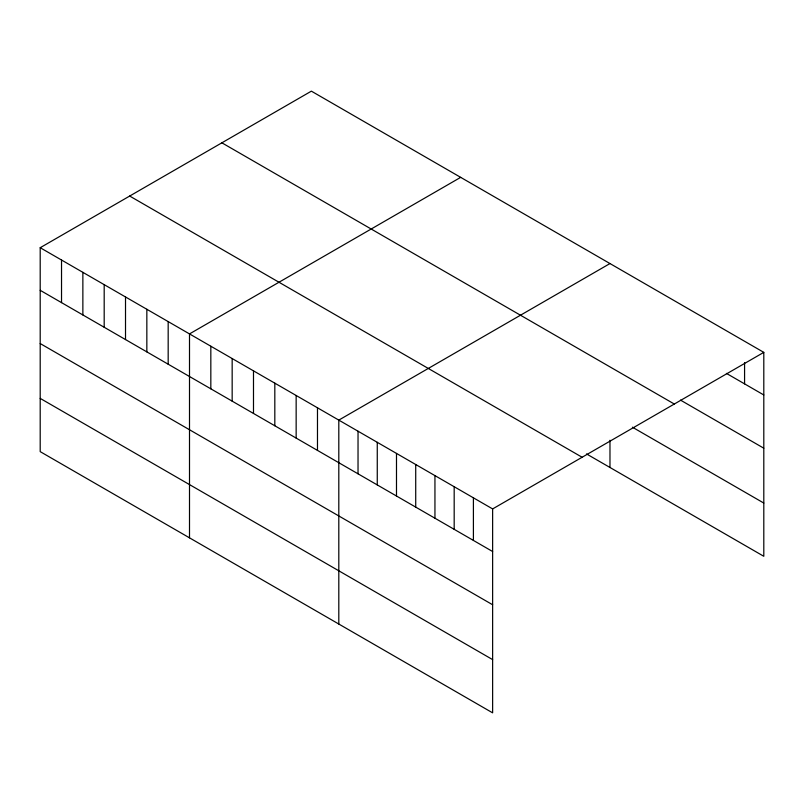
<?xml version="1.0" encoding="UTF-8"?>
<svg xmlns="http://www.w3.org/2000/svg" width="804" height="804" viewBox="0 0 804 804"><rect width="100%" height="100%" fill="white"/><g stroke="black" fill="none" stroke-linecap="round" stroke-linejoin="round"><path stroke-width="1.21" d="M40.2 247.712L492.631 508.922L492.631 712.846L40.2 451.637L40.2 247.712L311.369 91.153L763.8 352.363L763.8 556.288L586.508 453.928M460.672 177.352L189.503 333.911L189.503 537.836M609.975 263.551L338.806 420.11L338.806 624.035M492.631 508.922L763.8 352.363M726.414 373.378L763.8 394.965M680.475 400.101L763.8 448.2M221.884 142.821L674.315 404.03M632.406 427.195L763.8 503.053M129.685 196.045L582.116 457.255M40.2 290.314L492.631 551.524M40.2 343.549L492.631 604.759M40.2 398.392L492.631 659.612M744.574 362.564L744.574 383.86M609.975 440.27L609.975 467.476M473.405 497.827L473.405 540.419M454.18 486.721L454.18 529.323M434.944 475.616L434.944 518.218M415.718 464.521L415.718 507.113M396.493 453.416L396.493 496.018M377.267 442.311L377.267 484.912M358.031 431.215L358.031 473.807M317.479 407.799L317.479 450.401M296.153 395.488L296.153 438.079M274.817 383.166L274.817 425.768M253.491 370.855L253.491 413.457M232.165 358.544L232.165 401.136M210.829 346.222L210.829 388.824M168.177 321.6L168.177 364.192M146.841 309.289L146.841 351.881M125.514 296.967L125.514 339.569M104.188 284.656L104.188 327.258M82.862 272.345L82.862 314.937M61.526 260.024L61.526 302.626"/></g></svg>
